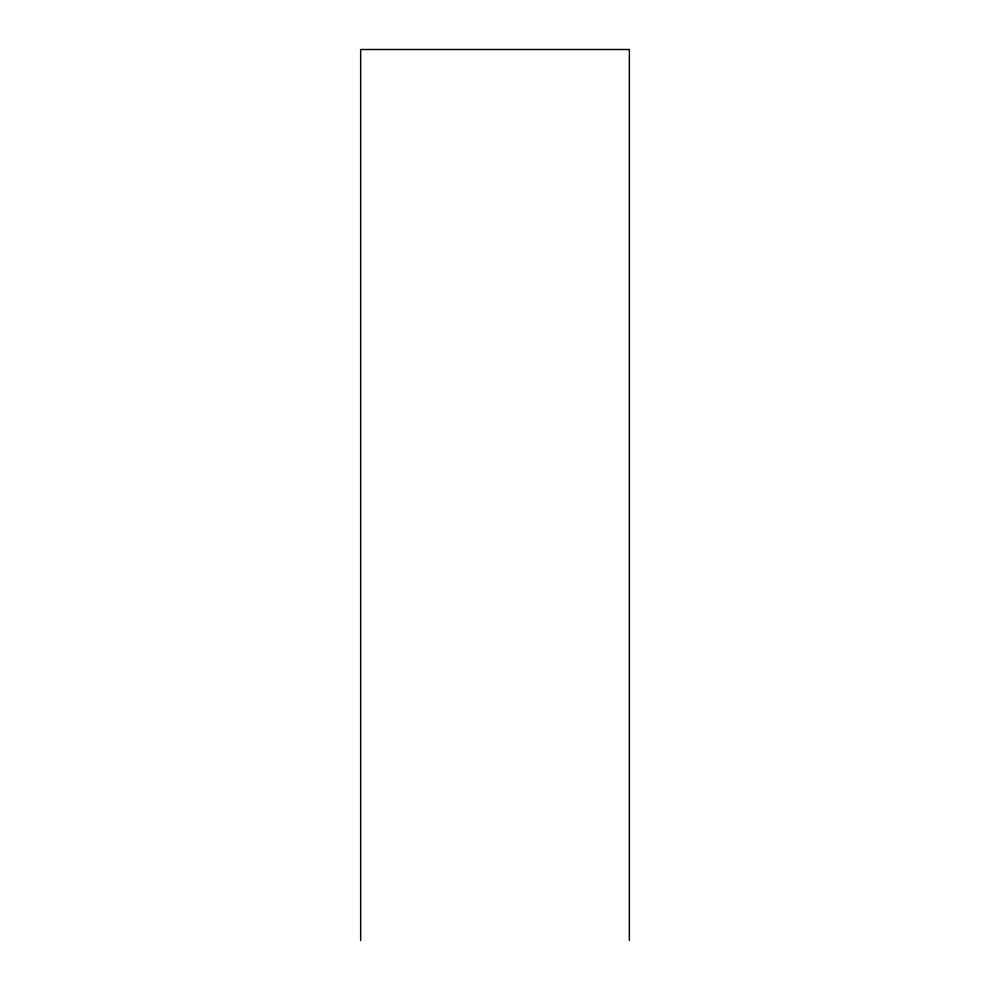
<?xml version="1.0" encoding="UTF-8"?>
<svg xmlns="http://www.w3.org/2000/svg" width="990" height="990" viewBox="0 0 990 990"><rect width="100%" height="100%" fill="white"/><g stroke="black" fill="none" stroke-linecap="round" stroke-linejoin="round"><path stroke-width="1.49" d="M629.343 940.5L629.343 49.5L360.657 49.5L360.657 940.5"/></g></svg>
